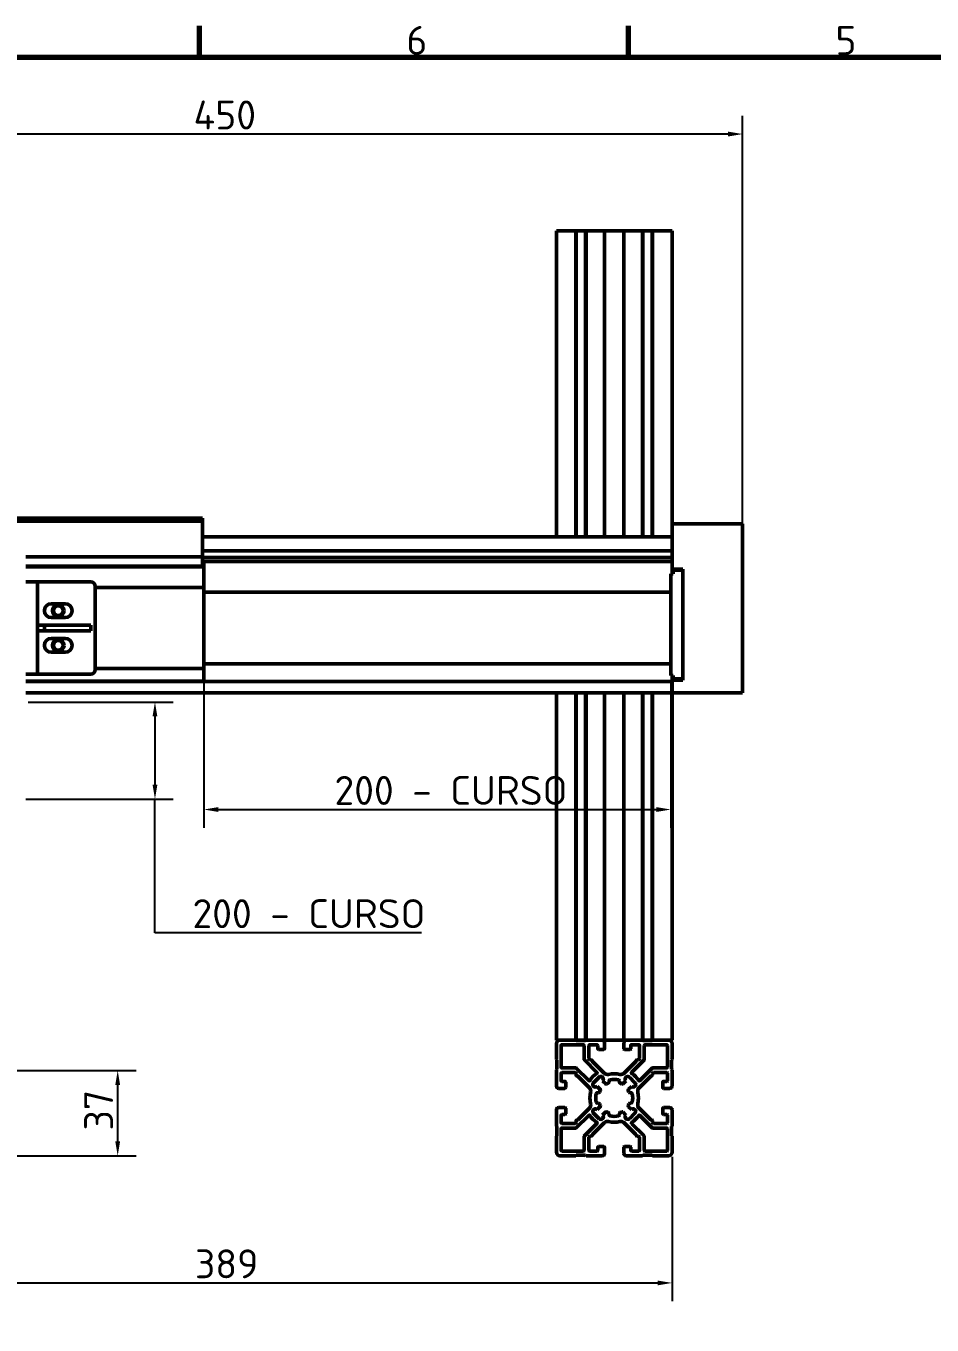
# Model space of a CAD drawing. Header units: millimetres. Extents: x 0 to 2376, y 0 to 1680.
# Drawn here: x 474 to 1101, y 763 to 1662 of the extents above; entities that cross this region are included whole.
import ezdxf

# ---------------------------------------------------------------- set-up
doc = ezdxf.new("R2010")
doc.units = ezdxf.units.MM
doc.header["$LTSCALE"] = 4
for name, color, linetype, lineweight in [('Border (ISO)', 7, 'Continuous', 70), ('Dimension (ISO)', 7, 'Continuous', 25), ('Visible (ISO)', 7, 'Continuous', 50)]:
    doc.layers.add(name, color=color, linetype=linetype, lineweight=lineweight)
doc.styles.add('Note Text (DIN)', font='isocpeur.ttf')
doc.dimstyles.new('AA-DT', dxfattribs={"dimscale": 4, "dimtxt": 5, "dimasz": 2.5, "dimexe": 3.175, "dimexo": 0.8, "dimgap": 0.8, "dimtad": 1, "dimdec": 0, "dimrnd": 1e-08, "dimzin": 0, "dimtxsty": 'Note Text (DIN)', "dimcen": 0.09, "dimdle": 10, "dimclrd": 5, "dimclre": 5, "dimclrt": 256, "dimadec": 0, "dimazin": 0, "dimtfac": 1, "dimtmove": 0, "dimatfit": 3, "dimfxl": 1, "dimtolj": 1, "dimtzin": 0, "dimlwd": -1, "dimlwe": -1, "dimarcsym": 0})
doc.dimstyles.new('Default (DIN)', dxfattribs={"dimscale": 4, "dimtxt": 5, "dimasz": 2.5, "dimexe": 3.175, "dimexo": 0.8, "dimgap": 0.8, "dimtad": 1, "dimdec": 0, "dimrnd": 1e-08, "dimzin": 0, "dimtxsty": 'Note Text (DIN)', "dimcen": 0.09, "dimdle": 10, "dimclrd": 5, "dimclre": 5, "dimclrt": 256, "dimadec": 0, "dimazin": 0, "dimtfac": 1, "dimtmove": 0, "dimatfit": 3, "dimfxl": 1, "dimtolj": 1, "dimtzin": 0, "dimlwd": -1, "dimlwe": -1, "dimarcsym": 0})

# ---------------------------------------------------------------- blocks, each defined once
blk = doc.blocks.new('Borders Default Border')
at = {"layer": 'Border (ISO)'}
for p, q in [((148.5, 410), (148.5, 415.4)), ((222.75, 410), (222.75, 415.4))]:
    blk.add_line(p, q, dxfattribs=at)
at = {"layer": 'Border (ISO)', "flags": 128}
blk.add_lwpolyline([(10, 10), (10, 410), (584, 410), (584, 10), (10, 10)], dxfattribs=at)
at = {"layer": 'Border (ISO)', "char_height": 5, "attachment_point": 7, "style": 'Note Text (DIN)'}
for s, insert in [('6', (184.31, 410.4)), ('5', (258.56, 410.4))]:
    blk.add_mtext(s, dxfattribs=dict(at, insert=insert))
blk = doc.blocks.new('*D5')
at = {"layer": 'Defpoints', "color": 0, "transparency": 16777216}
for p in [(472.26, 1193.77), (470.66, 1126.57), (563.22, 1126.57)]:
    blk.add_point(p, dxfattribs=at)
at = {"layer": 'Dimension (ISO)', "color": 5, "transparency": 16777216}
for p, q in [((475.46, 1193.77), (575.92, 1193.77)), ((563.22, 1183.77), (563.22, 1136.57)), ((473.86, 1126.57), (575.92, 1126.57)), ((563.22, 1034.08), (563.22, 1126.57)), ((747.62, 1034.08), (563.22, 1034.08))]:
    blk.add_line(p, q, dxfattribs=at)
for points in [[(561.55, 1183.77), (564.89, 1183.77), (563.22, 1193.77)], [(561.55, 1136.57), (564.89, 1136.57), (563.22, 1126.57)]]:
    blk.add_solid(points, dxfattribs=at)
at = {"layer": 'Dimension (ISO)', "transparency": 16777216, "insert": (576.42, 1057.3), "char_height": 20, "attachment_point": 1, "style": 'Note Text (DIN)'}
blk.add_mtext('\\A1; \\fISOCPEUR|b0|i0;{\\H20.0000;200 - CURSO}', dxfattribs=at)
blk = doc.blocks.new('*D6')
at = {"layer": 'Defpoints', "color": 0, "transparency": 16777216}
for p in [(597.1, 1216.97), (920.3, 1212.17), (920.3, 1119.37)]:
    blk.add_point(p, dxfattribs=at)
at = {"layer": 'Dimension (ISO)', "color": 5, "transparency": 16777216}
for p, q in [((597.1, 1213.77), (597.1, 1106.67)), ((920.3, 1208.97), (920.3, 1106.67)), ((607.1, 1119.37), (910.3, 1119.37))]:
    blk.add_line(p, q, dxfattribs=at)
for points in [[(607.1, 1121.03), (607.1, 1117.7), (597.1, 1119.37)], [(910.3, 1121.03), (910.3, 1117.7), (920.3, 1119.37)]]:
    blk.add_solid(points, dxfattribs=at)
at = {"layer": 'Dimension (ISO)', "transparency": 16777216, "insert": (674.7, 1142.58), "char_height": 20, "attachment_point": 1, "style": 'Note Text (DIN)'}
blk.add_mtext('\\A1; \\fISOCPEUR|b0|i0;{\\H20.0000;200 - CURSO}', dxfattribs=at)
blk = doc.blocks.new('*D8')
at = {"layer": 'Defpoints', "color": 0, "transparency": 16777216}
for p in [(249.9, 1586.81), (249.9, 1312.94), (969.9, 1314.09)]:
    blk.add_point(p, dxfattribs=at)
at = {"layer": 'Dimension (ISO)', "color": 5, "transparency": 16777216}
for p, q in [((249.9, 1316.14), (249.9, 1599.51)), ((969.9, 1317.29), (969.9, 1599.51)), ((959.9, 1586.81), (259.9, 1586.81))]:
    blk.add_line(p, q, dxfattribs=at)
for points in [[(259.9, 1588.48), (259.9, 1585.14), (249.9, 1586.81)], [(959.9, 1588.48), (959.9, 1585.14), (969.9, 1586.81)]]:
    blk.add_solid(points, dxfattribs=at)
at = {"layer": 'Dimension (ISO)', "transparency": 16777216, "insert": (589.9, 1610.01), "char_height": 20, "attachment_point": 1, "style": 'Note Text (DIN)'}
blk.add_mtext('\\A1;450', dxfattribs=at)
blk = doc.blocks.new('*D16')
at = {"layer": 'Defpoints', "color": 0, "transparency": 16777216}
for p in [(459.06, 938.72), (537.43, 938.72), (376.3, 879.77)]:
    blk.add_point(p, dxfattribs=at)
at = {"layer": 'Dimension (ISO)', "color": 5, "transparency": 16777216}
for p, q in [((462.26, 938.72), (550.13, 938.72)), ((537.43, 889.77), (537.43, 928.72)), ((379.5, 879.77), (550.13, 879.77))]:
    blk.add_line(p, q, dxfattribs=at)
for points in [[(535.76, 928.72), (539.1, 928.72), (537.43, 938.72)], [(535.76, 889.77), (539.1, 889.77), (537.43, 879.77)]]:
    blk.add_solid(points, dxfattribs=at)
at = {"layer": 'Dimension (ISO)', "transparency": 16777216, "insert": (514.23, 897.24), "char_height": 20, "attachment_point": 1, "rotation": 90, "style": 'Note Text (DIN)'}
blk.add_mtext('\\A1;37', dxfattribs=at)
blk = doc.blocks.new('*D23')
at = {"layer": 'Defpoints', "color": 0, "transparency": 16777216}
for p in [(298.7, 882.17), (921.1, 882.17), (921.1, 791.77)]:
    blk.add_point(p, dxfattribs=at)
at = {"layer": 'Dimension (ISO)', "color": 5, "transparency": 16777216}
for p, q in [((298.7, 878.97), (298.7, 779.07)), ((921.1, 878.97), (921.1, 779.07)), ((308.7, 791.77), (911.1, 791.77))]:
    blk.add_line(p, q, dxfattribs=at)
for points in [[(308.7, 793.43), (308.7, 790.1), (298.7, 791.77)], [(911.1, 793.43), (911.1, 790.1), (921.1, 791.77)]]:
    blk.add_solid(points, dxfattribs=at)
at = {"layer": 'Dimension (ISO)', "transparency": 16777216, "insert": (590.9, 814.97), "char_height": 20, "attachment_point": 1, "style": 'Note Text (DIN)'}
blk.add_mtext('\\A1;389', dxfattribs=at)

msp = doc.modelspace()

# ---------------------------------------------------------------- linework, layer by layer
at = {"layer": 'Visible (ISO)'}
for p, q in [((841.1, 1519.77), (843.5, 1519.77)), ((841.1, 1519.77), (841.1, 1308.17)), ((854.54, 1519.77), (843.5, 1519.77)), ((854.86, 1519.77), (854.54, 1519.77)), ((854.54, 1519.77), (854.54, 1308.17)), ((861.26, 1519.77), (854.86, 1519.77)), ((854.86, 1519.77), (854.86, 1308.17)), ((861.58, 1519.77), (861.26, 1519.77)), ((861.26, 1519.77), (861.26, 1308.17)), ((872.86, 1519.77), (861.58, 1519.77)), ((861.58, 1519.77), (861.58, 1308.17)), ((872.86, 1519.77), (874.46, 1519.77)), ((877.13, 1519.77), (874.46, 1519.77)), ((874.46, 1519.77), (874.46, 1308.17)), ((877.13, 1519.77), (885.07, 1519.77)), ((887.74, 1519.77), (885.07, 1519.77)), ((887.74, 1519.77), (889.34, 1519.77)), ((887.74, 1519.77), (887.74, 1308.17)), ((900.62, 1519.77), (889.34, 1519.77)), ((900.94, 1519.77), (900.62, 1519.77)), ((900.62, 1519.77), (900.62, 1308.17)), ((907.34, 1519.77), (900.94, 1519.77)), ((900.94, 1519.77), (900.94, 1308.17)), ((907.66, 1519.77), (907.34, 1519.77)), ((907.34, 1519.77), (907.34, 1308.17)), ((918.7, 1519.77), (907.66, 1519.77)), ((907.66, 1519.77), (907.66, 1308.17)), ((918.7, 1519.77), (921.1, 1519.77)), ((921.1, 1519.77), (921.1, 1316.97)), ((300.46, 1320.97), (596.14, 1320.97)), ((452.34, 1318.97), (596.14, 1318.97)), ((596.14, 1318.97), (596.14, 1320.97)), ((596.14, 1318.97), (596.14, 1294.25)), ((969.9, 1316.97), (921.1, 1316.97)), ((921.1, 1316.97), (921.1, 1315.31)), ((921.1, 1315.31), (921.1, 1314.09)), ((921.1, 1285.77), (921.1, 1314.09)), ((969.9, 1315.31), (969.9, 1316.97)), ((969.9, 1314.09), (969.9, 1315.31)), ((969.9, 1314.09), (969.9, 1203.04)), ((596.14, 1308.17), (921.1, 1308.17)), ((596.14, 1298.3), (921.1, 1298.3)), ((473.94, 1294.25), (596.14, 1294.25)), ((473.94, 1287.85), (596.14, 1287.85)), ((473.94, 1287.37), (597.1, 1287.37)), ((596.14, 1294.25), (596.14, 1287.85)), ((596.14, 1293.77), (921.1, 1293.77)), ((596.14, 1291.05), (921.1, 1291.05)), ((596.14, 1290.57), (597.1, 1290.57)), ((597.1, 1289.77), (597.1, 1290.57)), ((597.1, 1289.77), (597.1, 1287.77)), ((597.1, 1287.77), (597.1, 1287.37)), ((597.1, 1286.97), (597.1, 1287.37)), ((597.1, 1286.97), (597.1, 1273.37)), ((921.1, 1285.77), (928.62, 1285.77)), ((921.1, 1283.37), (921.1, 1285.77)), ((928.62, 1285.77), (928.62, 1208.97)), ((481.94, 1276.97), (473.94, 1276.97)), ((481.94, 1276.97), (481.94, 1273.77)), ((485.14, 1276.97), (481.94, 1276.97)), ((485.14, 1276.97), (518.74, 1276.97)), ((921.9, 1282.57), (920.3, 1282.57)), ((920.3, 1212.17), (920.3, 1282.57)), ((921.1, 1282.57), (921.1, 1283.37)), ((921.9, 1282.57), (921.9, 1284.97)), ((928.62, 1284.97), (921.9, 1284.97)), ((481.94, 1273.77), (481.94, 1216.17)), ((521.94, 1273.77), (521.94, 1216.17)), ((521.94, 1272.97), (597.1, 1272.97)), ((597.1, 1273.37), (597.1, 1272.97)), ((597.1, 1272.97), (597.1, 1216.97)), ((597.1, 1269.77), (920.3, 1269.77)), ((491.5, 1261.77), (501.1, 1261.77)), ((501.1, 1252.17), (491.5, 1252.17)), ((481.94, 1246.97), (483.54, 1246.97)), ((483.54, 1242.97), (481.94, 1242.97)), ((483.54, 1246.97), (486.74, 1246.97)), ((486.74, 1242.97), (483.54, 1242.97)), ((486.74, 1242.97), (486.74, 1246.97)), ((486.74, 1246.97), (515.84, 1246.97)), ((515.84, 1242.97), (486.74, 1242.97)), ((515.84, 1246.97), (518.74, 1246.97)), ((518.74, 1242.97), (515.84, 1242.97)), ((518.74, 1242.97), (518.74, 1246.97)), ((491.5, 1237.77), (501.1, 1237.77)), ((501.1, 1228.17), (491.5, 1228.17)), ((481.94, 1216.17), (481.94, 1212.97)), ((521.94, 1216.97), (597.1, 1216.97)), ((597.1, 1220.17), (920.3, 1220.17)), ((597.1, 1216.97), (597.1, 1216.57)), ((597.1, 1216.57), (597.1, 1208.97)), ((473.94, 1212.97), (481.94, 1212.97)), ((597.1, 1208.17), (473.94, 1208.17)), ((473.94, 1207.85), (921.1, 1207.85)), ((481.94, 1212.97), (485.14, 1212.97)), ((518.74, 1212.97), (485.14, 1212.97)), ((597.1, 1208.17), (597.1, 1208.97)), ((921.9, 1212.17), (920.3, 1212.17)), ((921.1, 1211.37), (921.1, 1212.17)), ((921.1, 1208.97), (921.1, 1211.37)), ((928.62, 1208.97), (921.1, 1208.97)), ((921.1, 1203.04), (921.1, 1208.97)), ((921.9, 1209.77), (921.9, 1212.17)), ((928.62, 1209.77), (921.9, 1209.77)), ((473.94, 1200.17), (921.1, 1200.17)), ((841.1, 1200.17), (841.1, 959.77)), ((854.54, 1200.17), (854.54, 959.77)), ((854.86, 1200.17), (854.86, 959.77)), ((861.26, 1200.17), (861.26, 959.77)), ((861.58, 1200.17), (861.58, 959.77)), ((874.46, 1200.17), (874.46, 959.77)), ((887.74, 1200.17), (887.74, 959.77)), ((900.62, 1200.17), (900.62, 959.77)), ((900.94, 1200.17), (900.94, 959.77)), ((907.34, 1200.17), (907.34, 959.77)), ((907.66, 1200.17), (907.66, 959.77)), ((921.1, 1203.04), (921.1, 1201.82)), ((921.1, 1201.82), (921.1, 1200.17)), ((969.9, 1200.17), (921.1, 1200.17)), ((921.1, 1200.17), (921.1, 959.77)), ((969.9, 1201.82), (969.9, 1203.04)), ((969.9, 1200.17), (969.9, 1201.82)), ((841.1, 959.77), (843.5, 959.77)), ((841.1, 957.37), (841.1, 946.33)), ((854.54, 959.77), (843.5, 959.77)), ((844.3, 956.09), (844.3, 941.05)), ((859.82, 956.57), (844.78, 956.57)), ((854.86, 959.45), (854.54, 959.77)), ((854.86, 959.77), (854.54, 959.77)), ((861.26, 959.77), (854.86, 959.77)), ((861.26, 959.45), (854.86, 959.45)), ((860.3, 946.42), (860.3, 956.09)), ((861.58, 959.77), (861.26, 959.45)), ((861.58, 959.77), (861.26, 959.77)), ((872.86, 959.77), (861.58, 959.77)), ((863.5, 946.97), (863.5, 956.09)), ((863.98, 956.57), (869.18, 956.57)), ((869.66, 956.09), (869.66, 953.85)), ((870.14, 953.37), (873.98, 953.37)), ((872.86, 959.77), (874.46, 959.77)), ((877.13, 959.77), (874.46, 959.77)), ((874.46, 953.85), (874.46, 958.17)), ((877.13, 959.77), (885.07, 959.77)), ((887.74, 959.77), (885.07, 959.77)), ((887.74, 959.77), (889.34, 959.77)), ((887.74, 958.17), (887.74, 953.85)), ((888.22, 953.37), (892.06, 953.37)), ((900.62, 959.77), (889.34, 959.77)), ((892.54, 953.85), (892.54, 956.09)), ((893.02, 956.57), (898.22, 956.57)), ((898.7, 956.09), (898.7, 946.97)), ((900.94, 959.45), (900.62, 959.77)), ((900.94, 959.77), (900.62, 959.77)), ((907.34, 959.77), (900.94, 959.77)), ((907.34, 959.45), (900.94, 959.45)), ((901.9, 956.09), (901.9, 946.42)), ((917.42, 956.57), (902.38, 956.57)), ((907.66, 959.77), (907.34, 959.45)), ((907.66, 959.77), (907.34, 959.77)), ((918.7, 959.77), (907.66, 959.77)), ((917.9, 941.05), (917.9, 956.09)), ((918.7, 959.77), (921.1, 959.77)), ((921.1, 946.33), (921.1, 957.37)), ((841.1, 946.33), (841.42, 946.01)), ((841.42, 946.01), (841.42, 939.61)), ((869.08, 937.45), (860.44, 946.08)), ((865.42, 946.17), (864.3, 946.17)), ((865.9, 945.35), (865.9, 945.69)), ((874.12, 936.94), (866.04, 945.01)), ((896.16, 945.01), (888.09, 936.94)), ((901.76, 946.08), (893.13, 937.45)), ((896.3, 945.69), (896.3, 945.35)), ((897.9, 946.17), (896.78, 946.17)), ((920.78, 946.01), (921.1, 946.33)), ((920.78, 939.61), (920.78, 946.01)), ((841.42, 939.61), (841.1, 939.29)), ((841.1, 939.29), (841.1, 928.01)), ((844.3, 931.69), (844.3, 936.89)), ((844.78, 940.57), (854.45, 940.57)), ((844.78, 937.37), (853.9, 937.37)), ((854.7, 936.57), (854.7, 935.45)), ((854.79, 940.43), (863.42, 931.79)), ((855.18, 934.97), (855.52, 934.97)), ((898.79, 931.79), (907.42, 940.43)), ((906.69, 934.97), (907.02, 934.97)), ((907.5, 935.45), (907.5, 936.57)), ((907.76, 940.57), (917.42, 940.57)), ((908.3, 937.37), (917.42, 937.37)), ((917.9, 936.89), (917.9, 931.69)), ((921.1, 939.29), (920.78, 939.61)), ((921.1, 928.01), (921.1, 939.29)), ((842.7, 926.41), (847.02, 926.41)), ((847.02, 931.21), (844.78, 931.21)), ((847.5, 926.89), (847.5, 930.73)), ((855.86, 934.83), (863.93, 926.75)), ((870.58, 934.13), (866.74, 930.29)), ((869.22, 927.8), (871.41, 925.61)), ((875.26, 929.46), (873.07, 931.65)), ((877.5, 931.44), (877.5, 930.67)), ((884.7, 930.67), (884.7, 931.44)), ((889.14, 931.65), (886.95, 929.46)), ((890.79, 925.61), (892.98, 927.8)), ((895.47, 930.29), (891.63, 934.13)), ((898.28, 926.75), (906.35, 934.83)), ((914.7, 930.73), (914.7, 926.89)), ((917.42, 931.21), (915.18, 931.21)), ((915.18, 926.41), (919.5, 926.41)), ((870.2, 923.37), (869.44, 923.37)), ((892.77, 923.37), (892.01, 923.37)), ((841.1, 911.53), (841.1, 900.25)), ((847.02, 913.13), (842.7, 913.13)), ((844.78, 908.33), (847.02, 908.33)), ((847.5, 908.81), (847.5, 912.65)), ((863.93, 912.78), (855.86, 904.71)), ((866.74, 909.24), (870.58, 905.4)), ((871.41, 913.92), (869.22, 911.73)), ((869.44, 916.17), (870.2, 916.17)), ((873.07, 907.89), (875.26, 910.08)), ((877.5, 908.86), (877.5, 908.1)), ((884.7, 908.1), (884.7, 908.86)), ((886.95, 910.08), (889.14, 907.89)), ((892.98, 911.73), (890.79, 913.92)), ((891.63, 905.4), (895.47, 909.24)), ((892.01, 916.17), (892.77, 916.17)), ((906.35, 904.71), (898.28, 912.78)), ((914.7, 912.65), (914.7, 908.81)), ((919.5, 913.13), (915.18, 913.13)), ((915.18, 908.33), (917.42, 908.33)), ((921.1, 900.25), (921.1, 911.53)), ((841.1, 900.25), (841.42, 899.93)), ((841.42, 899.93), (841.42, 893.53)), ((844.3, 902.65), (844.3, 907.85)), ((853.9, 902.17), (844.78, 902.17)), ((854.45, 898.97), (844.78, 898.97)), ((854.7, 904.09), (854.7, 902.97)), ((863.42, 907.74), (854.79, 899.11)), ((855.52, 904.57), (855.18, 904.57)), ((860.44, 893.45), (869.08, 902.08)), ((866.04, 894.52), (874.12, 902.6)), ((888.09, 902.6), (896.16, 894.52)), ((893.13, 902.08), (901.76, 893.45)), ((907.42, 899.11), (898.79, 907.74)), ((907.02, 904.57), (906.69, 904.57)), ((907.5, 902.97), (907.5, 904.09)), ((917.42, 898.97), (907.76, 898.97)), ((917.42, 902.17), (908.3, 902.17)), ((917.9, 907.85), (917.9, 902.65)), ((920.78, 899.93), (921.1, 900.25)), ((920.78, 893.53), (920.78, 899.93)), ((841.42, 893.53), (841.1, 893.21)), ((841.1, 893.21), (841.1, 882.17)), ((844.3, 898.49), (844.3, 883.45)), ((860.3, 883.45), (860.3, 893.11)), ((863.5, 883.45), (863.5, 892.57)), ((864.3, 893.37), (865.42, 893.37)), ((865.9, 893.85), (865.9, 894.19)), ((896.3, 894.19), (896.3, 893.85)), ((896.78, 893.37), (897.9, 893.37)), ((898.7, 892.57), (898.7, 883.45)), ((901.9, 893.11), (901.9, 883.45)), ((917.9, 883.45), (917.9, 898.49)), ((921.1, 893.21), (920.78, 893.53)), ((921.1, 882.17), (921.1, 893.21)), ((844.78, 882.97), (859.82, 882.97)), ((869.18, 882.97), (863.98, 882.97)), ((869.66, 885.69), (869.66, 883.45)), ((873.98, 886.17), (870.14, 886.17)), ((874.46, 881.37), (874.46, 885.69)), ((887.74, 885.69), (887.74, 881.37)), ((892.06, 886.17), (888.22, 886.17)), ((892.54, 883.45), (892.54, 885.69)), ((898.22, 882.97), (893.02, 882.97)), ((902.38, 882.97), (917.42, 882.97)), ((843.5, 879.77), (854.54, 879.77)), ((854.54, 879.77), (854.86, 880.09)), ((854.86, 880.09), (861.26, 880.09)), ((861.26, 880.09), (861.58, 879.77)), ((861.58, 879.77), (872.86, 879.77)), ((889.34, 879.77), (900.62, 879.77)), ((900.62, 879.77), (900.94, 880.09)), ((900.94, 880.09), (907.34, 880.09)), ((907.34, 880.09), (907.66, 879.77)), ((907.66, 879.77), (918.7, 879.77))]:
    msp.add_line(p, q, dxfattribs=at)
for centre, radius in [((496.3, 1256.97), 4), ((496.3, 1256.97), 3.31), ((496.3, 1232.97), 4), ((496.3, 1232.97), 3.31)]:
    msp.add_circle(centre, radius, dxfattribs=at)
for centre, radius, start, end in [((518.74, 1273.77), 3.2, 0, 90), ((491.5, 1256.97), 4.8, 90.00001, 270), ((501.1, 1256.97), 4.8, 270, 90), ((491.5, 1232.97), 4.8, 90, 270), ((501.1, 1232.97), 4.8, 270, 90), ((518.74, 1216.17), 3.2, 270, 0), ((843.5, 957.37), 2.4, 90, 180), ((844.78, 956.09), 0.48, 90, 180), ((859.82, 956.09), 0.48, 0, 90), ((863.98, 956.09), 0.48, 90, 180), ((869.18, 956.09), 0.48, 0, 90), ((870.14, 953.85), 0.48, 180, 270), ((872.86, 958.17), 1.6, 0, 90), ((873.98, 953.85), 0.48, 270, 0), ((889.34, 958.17), 1.6, 90, 180), ((888.22, 953.85), 0.48, 180, 270), ((892.06, 953.85), 0.48, 270, 0), ((893.02, 956.09), 0.48, 90, 180), ((898.22, 956.09), 0.48, 0, 90), ((902.38, 956.09), 0.48, 90, 180), ((917.42, 956.09), 0.48, 0, 90), ((918.7, 957.37), 2.4, 0, 90), ((860.78, 946.42), 0.48, 180, 225), ((864.3, 946.97), 0.8, 180, 270), ((865.42, 945.69), 0.48, 0, 90), ((866.38, 945.35), 0.48, 180, 225), ((895.82, 945.35), 0.48, 315, 0), ((896.78, 945.69), 0.48, 90, 180), ((897.9, 946.97), 0.8, 270, 0), ((901.42, 946.42), 0.48, 315, 0), ((844.78, 941.05), 0.48, 180, 270), ((844.78, 936.89), 0.48, 90, 180), ((853.9, 936.57), 0.8, 0, 90), ((854.45, 940.09), 0.48, 45, 90), ((855.18, 935.45), 0.48, 180, 270), ((855.52, 934.49), 0.48, 45, 90), ((877.63, 923.24), 16, 122.66705, 147.33295), ((868.74, 937.11), 0.48, 302.66705, 45), ((876.38, 939.2), 3.2, 225, 283.66775), ((881.1, 919.77), 16.8, 76.33225, 103.66775), ((885.83, 939.2), 3.2, 256.33225, 315), ((893.47, 937.11), 0.48, 135, 237.33295), ((884.58, 923.24), 16, 32.66705, 57.33295), ((906.69, 934.49), 0.48, 90, 135), ((907.02, 935.45), 0.48, 270, 0), ((907.76, 940.09), 0.48, 90, 135), ((908.3, 936.57), 0.8, 90, 180), ((917.42, 941.05), 0.48, 270, 0), ((917.42, 936.89), 0.48, 0, 90), ((842.7, 928.01), 1.6, 180, 270), ((844.78, 931.69), 0.48, 180, 270), ((847.02, 930.73), 0.48, 0, 90), ((847.02, 926.89), 0.48, 270, 0), ((863.76, 932.13), 0.48, 225, 327.33295), ((861.67, 924.49), 3.2, 346.33225, 45), ((867.98, 929.04), 1.76, 135, 315), ((871.83, 932.89), 1.76, 315, 135), ((875.6, 929.8), 0.48, 225, 298.75649), ((881.1, 919.77), 10.96, 111.97177, 118.75649), ((876.7, 930.67), 0.8, 291.97177, 0), ((878.3, 931.44), 0.8, 103.4934, 180), ((881.1, 919.77), 12.8, 76.5066, 103.4934), ((883.9, 931.44), 0.8, 0, 76.5066), ((885.5, 930.67), 0.8, 180, 248.02823), ((881.1, 919.77), 10.96, 61.24351, 68.02823), ((886.61, 929.8), 0.48, 241.24351, 315), ((890.38, 932.89), 1.76, 45, 225), ((894.23, 929.04), 1.76, 225, 45), ((900.54, 924.49), 3.2, 135, 193.66775), ((898.45, 932.13), 0.48, 212.66705, 315), ((915.18, 930.73), 0.48, 90, 180), ((915.18, 926.89), 0.48, 180, 270), ((917.42, 931.69), 0.48, 270, 0), ((919.5, 928.01), 1.6, 270, 0), ((881.1, 919.77), 16.8, 166.33225, 193.66775), ((881.1, 919.77), 12.8, 166.5066, 193.4934), ((869.44, 922.57), 0.8, 90, 166.5066), ((870.2, 924.17), 0.8, 270, 338.02823), ((881.1, 919.77), 10.96, 151.24351, 158.02823), ((871.08, 925.27), 0.48, 331.24351, 45), ((891.13, 925.27), 0.48, 135, 208.75649), ((881.1, 919.77), 10.96, 21.97177, 28.75649), ((892.01, 924.17), 0.8, 201.97177, 270), ((892.77, 922.57), 0.8, 13.4934, 90), ((881.1, 919.77), 12.8, 346.5066, 13.4934), ((881.1, 919.77), 16.8, 346.33225, 13.66775), ((842.7, 911.53), 1.6, 90, 180), ((844.78, 907.85), 0.48, 90, 180), ((847.02, 912.65), 0.48, 0, 90), ((847.02, 908.81), 0.48, 270, 0), ((861.67, 915.04), 3.2, 315, 13.66775), ((867.98, 910.49), 1.76, 45, 225), ((869.44, 916.97), 0.8, 193.4934, 270), ((870.2, 915.37), 0.8, 21.97177, 90), ((881.1, 919.77), 10.96, 201.97177, 208.75649), ((871.08, 914.26), 0.48, 315, 28.75649), ((875.6, 909.74), 0.48, 61.24351, 135), ((881.1, 919.77), 10.96, 241.24351, 248.02823), ((876.7, 908.86), 0.8, 0, 68.02823), ((878.3, 908.1), 0.8, 180, 256.5066), ((883.9, 908.1), 0.8, 283.4934, 0), ((885.5, 908.86), 0.8, 111.97177, 180), ((881.1, 919.77), 10.96, 291.97177, 298.75649), ((886.61, 909.74), 0.48, 45, 118.75649), ((891.13, 914.26), 0.48, 151.24351, 225), ((881.1, 919.77), 10.96, 331.24351, 338.02823), ((892.01, 915.37), 0.8, 90, 158.02823), ((892.77, 916.97), 0.8, 270, 346.5066), ((894.23, 910.49), 1.76, 315, 135), ((900.54, 915.04), 3.2, 166.33225, 225), ((915.18, 912.65), 0.48, 90, 180), ((915.18, 908.81), 0.48, 180, 270), ((917.42, 907.85), 0.48, 0, 90), ((919.5, 911.53), 1.6, 0, 90), ((844.78, 902.65), 0.48, 180, 270), ((844.78, 898.49), 0.48, 90, 180), ((853.9, 902.97), 0.8, 270, 0), ((854.45, 899.45), 0.48, 270, 315), ((855.18, 904.09), 0.48, 90, 180), ((855.52, 905.05), 0.48, 270, 315), ((863.76, 907.4), 0.48, 32.66705, 135), ((877.63, 916.29), 16, 212.66705, 237.33295), ((868.74, 902.42), 0.48, 315, 57.33295), ((871.83, 906.64), 1.76, 225, 45), ((876.38, 900.33), 3.2, 76.33225, 135), ((881.1, 919.77), 16.8, 256.33225, 283.66775), ((881.1, 919.77), 12.8, 256.5066, 283.4934), ((885.83, 900.33), 3.2, 45, 103.66775), ((890.38, 906.64), 1.76, 135, 315), ((893.47, 902.42), 0.48, 122.66705, 225), ((884.58, 916.29), 16, 302.66705, 327.33295), ((898.45, 907.4), 0.48, 45, 147.33295), ((906.69, 905.05), 0.48, 225, 270), ((907.02, 904.09), 0.48, 0, 90), ((907.76, 899.45), 0.48, 225, 270), ((908.3, 902.97), 0.8, 180, 270), ((917.42, 902.65), 0.48, 270, 0), ((917.42, 898.49), 0.48, 0, 90), ((860.78, 893.11), 0.48, 135, 180), ((864.3, 892.57), 0.8, 90, 180), ((865.42, 893.85), 0.48, 270, 0), ((866.38, 894.19), 0.48, 135, 180), ((895.82, 894.19), 0.48, 0, 45), ((896.78, 893.85), 0.48, 180, 270), ((897.9, 892.57), 0.8, 0, 90), ((901.42, 893.11), 0.48, 0, 45), ((843.5, 882.17), 2.4, 180, 270), ((844.78, 883.45), 0.48, 180, 270), ((859.82, 883.45), 0.48, 270, 0), ((863.98, 883.45), 0.48, 180, 270), ((869.18, 883.45), 0.48, 270, 0), ((870.14, 885.69), 0.48, 90, 180), ((872.86, 881.37), 1.6, 270, 0), ((873.98, 885.69), 0.48, 0, 90), ((888.22, 885.69), 0.48, 90, 180), ((889.34, 881.37), 1.6, 180, 270), ((892.06, 885.69), 0.48, 0, 90), ((893.02, 883.45), 0.48, 180, 270), ((898.22, 883.45), 0.48, 270, 0), ((902.38, 883.45), 0.48, 180, 270), ((917.42, 883.45), 0.48, 270, 0), ((918.7, 882.17), 2.4, 270, 0)]:
    msp.add_arc(centre, radius, start, end, dxfattribs=at)

# ---------------------------------------------------------------- block references
at = {"xscale": 4, "yscale": 4, "zscale": 4}
msp.add_blockref('Borders Default Border', (0, 0), dxfattribs=at)

# ---------------------------------------------------------------- dimensions: what is measured, and where the dimension line sits
at = {"layer": 'Dimension (ISO)', "color": 5, "true_color": 0x0000ff}
for base, p1, p2, angle, dimstyle, picture, middle in [((249.9, 1586.81), (969.9, 1314.09), (249.9, 1312.94), 180, 'AA-DT', '*D8', (609.9, 1586.81)), ((537.43, 938.72), (376.3, 879.77), (459.06, 938.72), 90, 'AA-DT', '*D16', (537.43, 909.24)), ((921.1, 791.77), (298.7, 882.17), (921.1, 882.17), 180, 'Default (DIN)', '*D23', (609.9, 791.77))]:
    dim = msp.add_linear_dim(base=base, p1=p1, p2=p2, angle=angle, dimstyle=dimstyle, override={"dimgap": 0.8, "dimdec": 0, "dimlfac": 0.625, "dimtol": 0, "dimlim": 0, "dimtp": 0, "dimtm": 0, "dimtdec": 2, "dimtofl": 0, "dimatfit": 1}, dxfattribs=at)
    dim.commit()
    dim.dimension.update_dxf_attribs({"geometry": picture, "text_midpoint": middle, "dimtype": 160})
for base, p1, p2, angle, override, picture, middle in [((920.3, 1119.37), (597.1, 1216.97), (920.3, 1212.17), 180, {"dimgap": 0.8, "dimdec": 0, "dimlfac": 0.625, "dimtol": 0, "dimlim": 0, "dimtp": 0, "dimtm": 0, "dimtdec": 2, "dimtofl": 0, "dimatfit": 1}, '*D6', (758.7, 1119.37)), ((563.22, 1126.57), (472.26, 1193.77), (470.66, 1126.57), 90, {"dimgap": 0.8, "dimtih": 1, "dimtoh": 1, "dimdec": 0, "dimlfac": 0.625, "dimtol": 0, "dimlim": 0, "dimtp": 0, "dimtm": 0, "dimtdec": 2, "dimtofl": 0, "dimtmove": 1, "dimatfit": 2}, '*D5', (565.42, 1034.08))]:
    dim = msp.add_linear_dim(base=base, p1=p1, p2=p2, angle=angle, text=' \\fISOCPEUR|b0|i0;{\\H20.0000;200 - CURSO}', dimstyle='AA-DT', override=override, dxfattribs=at)
    dim.commit()
    dim.dimension.update_dxf_attribs({"geometry": picture, "text_midpoint": middle, "dimtype": 160})

doc.saveas('drawing.dxf')
